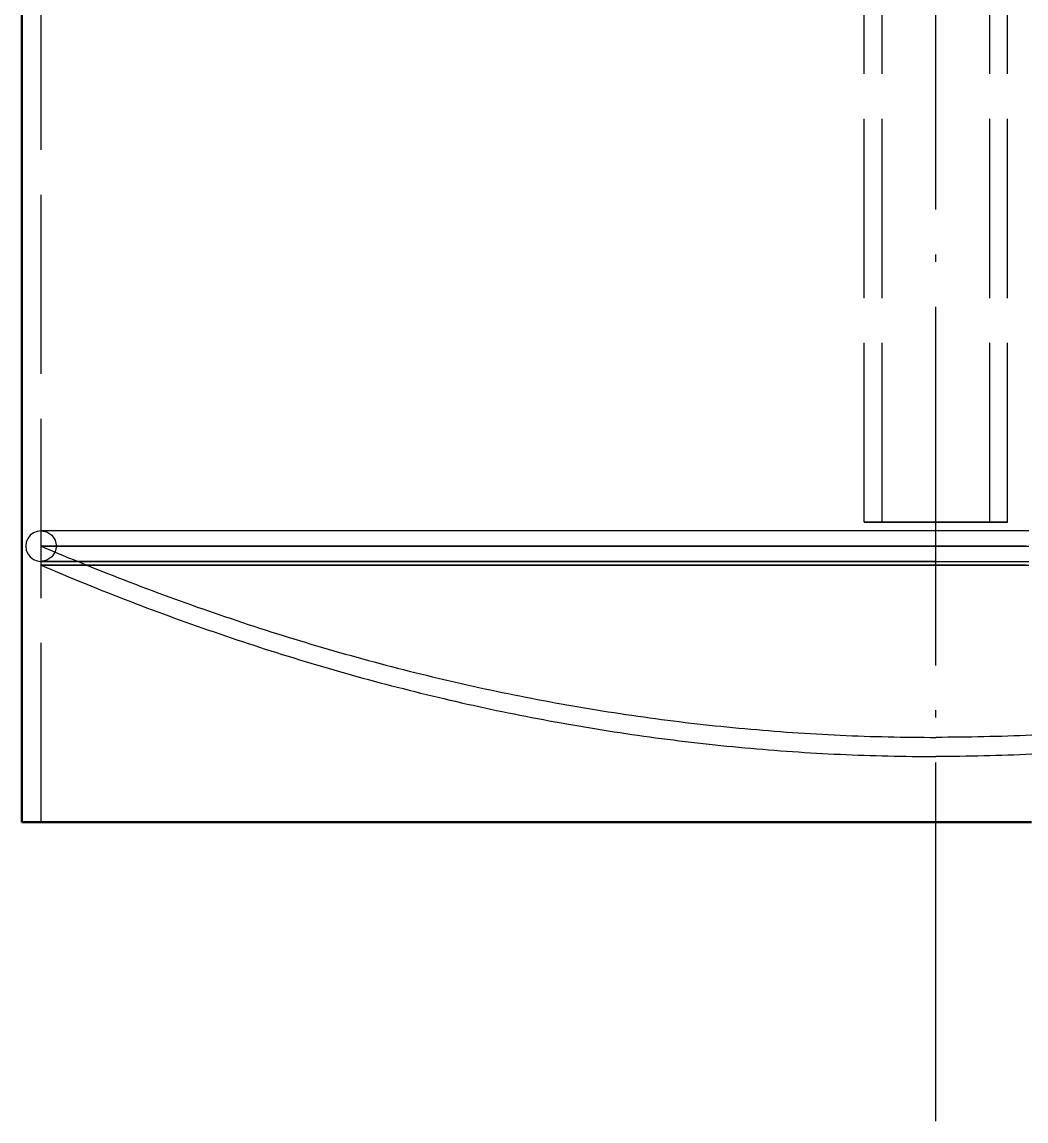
# Model space of a CAD drawing. Header units: millimetres. Extents: x 0 to 420, y 0 to 297.
# Drawn here: x 145.3 to 162.11, y 166 to 184.39 of the extents above; entities that cross this region are included whole.
import ezdxf

# ---------------------------------------------------------------- set-up
doc = ezdxf.new("R2010")
doc.units = ezdxf.units.MM
doc.linetypes.add('ISO02-TRAZOS', pattern=[3.75, 3, -0.75])
doc.linetypes.add('ISO04-TRAZO-PUNTO', pattern=[7.625, 6, -0.75, 0.125, -0.75])
for name, color, linetype, lineweight in [('01-VISIBLE', 7, 'CONTINUOUS', 50), ('02-OCULTA', 4, 'ISO02-TRAZOS', 25), ('03-EJE', 1, 'ISO04-TRAZO-PUNTO', 25)]:
    doc.layers.add(name, color=color, linetype=linetype, lineweight=lineweight)

msp = doc.modelspace()

# ---------------------------------------------------------------- linework, layer by layer
at = {"layer": '01-VISIBLE'}
msp.add_line((145.298, 171), (145.298, 192.78), dxfattribs=at)
msp.add_lwpolyline([(145.298, 171), (145.398, 171), (145.498, 171), (145.598, 171), (145.698, 171), (145.798, 171), (145.898, 171), (145.998, 171), (146.098, 171), (146.198, 171), (146.298, 171), (146.398, 171), (146.498, 171), (146.598, 171), (146.698, 171), (146.798, 171), (146.898, 171), (146.998, 171), (147.098, 171), (147.198, 171), (147.298, 171), (147.398, 171), (147.498, 171), (147.598, 171), (147.698, 171), (147.798, 171), (147.898, 171), (147.998, 171), (148.098, 171), (148.198, 171), (148.298, 171), (148.398, 171), (148.498, 171), (148.598, 171), (148.698, 171), (148.798, 171), (148.898, 171), (148.998, 171), (149.098, 171), (149.198, 171), (149.298, 171), (149.398, 171), (149.498, 171), (149.598, 171), (149.698, 171), (149.798, 171), (149.898, 171), (149.998, 171), (150.098, 171), (150.198, 171), (150.298, 171), (150.398, 171), (150.498, 171), (150.598, 171), (150.698, 171), (150.798, 171), (150.898, 171), (150.998, 171), (151.098, 171), (151.198, 171), (151.298, 171), (151.398, 171), (151.498, 171), (151.598, 171), (151.698, 171), (151.798, 171), (151.898, 171), (151.998, 171), (152.098, 171), (152.198, 171), (152.298, 171), (152.398, 171), (152.498, 171), (152.598, 171), (152.698, 171), (152.798, 171), (152.898, 171), (152.998, 171), (153.098, 171), (153.198, 171), (153.298, 171), (153.398, 171), (153.498, 171), (153.598, 171), (153.698, 171), (153.798, 171), (153.898, 171), (153.998, 171), (154.098, 171), (154.198, 171), (154.298, 171), (154.398, 171), (154.498, 171), (154.598, 171), (154.698, 171), (154.798, 171), (154.898, 171), (154.998, 171), (155.098, 171), (155.198, 171), (155.298, 171), (155.398, 171), (155.498, 171), (155.598, 171), (155.698, 171), (155.798, 171), (155.898, 171), (155.998, 171), (156.098, 171), (156.198, 171), (156.298, 171), (156.398, 171), (156.498, 171), (156.598, 171), (156.698, 171), (156.798, 171), (156.898, 171), (156.998, 171), (157.098, 171), (157.198, 171), (157.298, 171), (157.398, 171), (157.498, 171), (157.598, 171), (157.698, 171), (157.798, 171), (157.898, 171), (157.998, 171), (158.098, 171), (158.198, 171), (158.298, 171), (158.398, 171), (158.498, 171), (158.598, 171), (158.698, 171), (158.798, 171), (158.898, 171), (158.998, 171), (159.098, 171), (159.198, 171), (159.298, 171), (159.398, 171), (159.498, 171), (159.598, 171), (159.698, 171), (159.798, 171), (159.898, 171), (159.998, 171), (160.098, 171), (160.198, 171), (160.298, 171), (160.398, 171), (160.498, 171), (160.598, 171), (160.698, 171), (160.798, 171), (160.898, 171), (160.998, 171), (161.098, 171), (161.198, 171), (161.298, 171), (161.398, 171), (161.498, 171), (161.598, 171), (161.698, 171), (161.798, 171), (161.898, 171), (161.998, 171), (162.098, 171), (162.198, 171)], dxfattribs=at)
at = {"layer": '02-OCULTA'}
for p, q in [((159.398, 176.02), (159.398, 246.5)), ((159.698, 176.02), (159.698, 246.5)), ((161.498, 176.02), (161.498, 246.5)), ((161.798, 176.02), (161.798, 246.5)), ((145.618, 171), (145.618, 235.289)), ((145.618, 175.3), (145.618, 175.62))]:
    msp.add_line(p, q, dxfattribs=at)
for points in [[(160.598, 176.02), (160.498, 176.02), (160.398, 176.02), (160.298, 176.02), (160.198, 176.02), (160.098, 176.02), (159.998, 176.02), (159.898, 176.02), (159.798, 176.02), (159.698, 176.02), (159.598, 176.02), (159.498, 176.02), (159.398, 176.02)], [(159.398, 176.02), (159.498, 176.02), (159.598, 176.02), (159.698, 176.02), (159.798, 176.02), (159.898, 176.02), (159.998, 176.02), (160.098, 176.02), (160.198, 176.02), (160.298, 176.02), (160.398, 176.02), (160.498, 176.02), (160.598, 176.02), (160.698, 176.02), (160.798, 176.02), (160.898, 176.02), (160.998, 176.02), (161.098, 176.02), (161.198, 176.02), (161.298, 176.02), (161.398, 176.02), (161.498, 176.02), (161.598, 176.02), (161.698, 176.02), (161.798, 176.02)], [(160.598, 176.02), (160.498, 176.02), (160.398, 176.02), (160.298, 176.02), (160.198, 176.02), (160.098, 176.02), (159.998, 176.02), (159.898, 176.02), (159.798, 176.02), (159.698, 176.02)], [(159.698, 176.02), (159.798, 176.02), (159.898, 176.02), (159.998, 176.02), (160.098, 176.02), (160.198, 176.02), (160.298, 176.02), (160.398, 176.02), (160.498, 176.02), (160.598, 176.02), (160.698, 176.02), (160.798, 176.02), (160.898, 176.02), (160.998, 176.02), (161.098, 176.02), (161.198, 176.02), (161.298, 176.02), (161.398, 176.02), (161.498, 176.02)], [(161.798, 176.02), (161.689, 176.02), (161.58, 176.02), (161.471, 176.02), (161.362, 176.02), (161.253, 176.02), (161.144, 176.02), (161.035, 176.02), (160.926, 176.02), (160.817, 176.02), (160.708, 176.02), (160.598, 176.02)], [(161.498, 176.02), (161.386, 176.02), (161.273, 176.02), (161.161, 176.02), (161.048, 176.02), (160.936, 176.02), (160.823, 176.02), (160.711, 176.02), (160.598, 176.02)], [(145.618, 175.876), (145.552, 175.867), (145.49, 175.842), (145.437, 175.801), (145.397, 175.748), (145.371, 175.686), (145.362, 175.62)], [(160.598, 175.876), (160.498, 175.876), (160.397, 175.876), (160.297, 175.876), (160.196, 175.876), (160.096, 175.876), (159.995, 175.876), (159.895, 175.876), (159.794, 175.876), (159.694, 175.876), (159.593, 175.876), (159.493, 175.876), (159.392, 175.876), (159.291, 175.876), (159.191, 175.876), (159.09, 175.876), (158.99, 175.876), (158.889, 175.876), (158.789, 175.876), (158.688, 175.876), (158.588, 175.876), (158.487, 175.876), (158.387, 175.876), (158.286, 175.876), (158.186, 175.876), (158.085, 175.876), (157.984, 175.876), (157.884, 175.876), (157.783, 175.876), (157.683, 175.876), (157.582, 175.876), (157.482, 175.876), (157.381, 175.876), (157.281, 175.876), (157.18, 175.876), (157.08, 175.876), (156.979, 175.876), (156.879, 175.876), (156.778, 175.876), (156.677, 175.876), (156.577, 175.876), (156.476, 175.876), (156.376, 175.876), (156.275, 175.876), (156.175, 175.876), (156.074, 175.876), (155.974, 175.876), (155.873, 175.876), (155.773, 175.876), (155.672, 175.876), (155.572, 175.876), (155.471, 175.876), (155.37, 175.876), (155.27, 175.876), (155.169, 175.876), (155.069, 175.876), (154.968, 175.876), (154.868, 175.876), (154.767, 175.876), (154.667, 175.876), (154.566, 175.876), (154.466, 175.876), (154.365, 175.876), (154.265, 175.876), (154.164, 175.876), (154.064, 175.876), (153.963, 175.876), (153.862, 175.876), (153.762, 175.876), (153.661, 175.876), (153.561, 175.876), (153.46, 175.876), (153.36, 175.876), (153.259, 175.876), (153.159, 175.876), (153.058, 175.876), (152.958, 175.876), (152.857, 175.876), (152.757, 175.876), (152.656, 175.876), (152.555, 175.876), (152.455, 175.876), (152.354, 175.876), (152.254, 175.876), (152.153, 175.876), (152.053, 175.876), (151.952, 175.876), (151.852, 175.876), (151.751, 175.876), (151.651, 175.876), (151.55, 175.876), (151.45, 175.876), (151.349, 175.876), (151.248, 175.876), (151.148, 175.876), (151.047, 175.876), (150.947, 175.876), (150.846, 175.876), (150.746, 175.876), (150.645, 175.876), (150.545, 175.876), (150.444, 175.876), (150.344, 175.876), (150.243, 175.876), (150.143, 175.876), (150.042, 175.876), (149.942, 175.876), (149.841, 175.876), (149.74, 175.876), (149.64, 175.876), (149.539, 175.876), (149.439, 175.876), (149.338, 175.876), (149.238, 175.876), (149.137, 175.876), (149.037, 175.876), (148.936, 175.876), (148.836, 175.876), (148.735, 175.876), (148.635, 175.876), (148.534, 175.876), (148.433, 175.876), (148.333, 175.876), (148.232, 175.876), (148.132, 175.876), (148.031, 175.876), (147.931, 175.876), (147.83, 175.876), (147.73, 175.876), (147.629, 175.876), (147.529, 175.876), (147.428, 175.876), (147.328, 175.876), (147.227, 175.876), (147.126, 175.876), (147.026, 175.876), (146.925, 175.876), (146.825, 175.876), (146.724, 175.876), (146.624, 175.876), (146.523, 175.876), (146.423, 175.876), (146.322, 175.876), (146.222, 175.876), (146.121, 175.876), (146.021, 175.876), (145.92, 175.876), (145.819, 175.876), (145.719, 175.876), (145.618, 175.876)], [(162.152, 175.876), (162.051, 175.876), (161.951, 175.876), (161.851, 175.876), (161.751, 175.876), (161.651, 175.876), (161.55, 175.876), (161.45, 175.876), (161.35, 175.876), (161.25, 175.876), (161.15, 175.876), (161.049, 175.876), (160.949, 175.876), (160.849, 175.876), (160.749, 175.876), (160.649, 175.876), (160.548, 175.876), (160.448, 175.876), (160.348, 175.876), (160.248, 175.876), (160.148, 175.876), (160.047, 175.876), (159.947, 175.876), (159.847, 175.876), (159.747, 175.876), (159.647, 175.876), (159.546, 175.876), (159.446, 175.876), (159.346, 175.876), (159.246, 175.876), (159.146, 175.876), (159.045, 175.876), (158.945, 175.876), (158.845, 175.876), (158.745, 175.876), (158.645, 175.876), (158.544, 175.876), (158.444, 175.876), (158.344, 175.876), (158.244, 175.876), (158.144, 175.876), (158.043, 175.876), (157.943, 175.876), (157.843, 175.876), (157.743, 175.876), (157.642, 175.876), (157.542, 175.876), (157.442, 175.876), (157.342, 175.876), (157.242, 175.876), (157.141, 175.876), (157.041, 175.876), (156.941, 175.876), (156.841, 175.876), (156.741, 175.876), (156.64, 175.876), (156.54, 175.876), (156.44, 175.876), (156.34, 175.876), (156.24, 175.876), (156.139, 175.876), (156.039, 175.876), (155.939, 175.876), (155.839, 175.876), (155.739, 175.876), (155.638, 175.876), (155.538, 175.876), (155.438, 175.876), (155.338, 175.876), (155.238, 175.876), (155.137, 175.876), (155.037, 175.876), (154.937, 175.876), (154.837, 175.876), (154.737, 175.876), (154.636, 175.876), (154.536, 175.876), (154.436, 175.876), (154.336, 175.876), (154.236, 175.876), (154.135, 175.876), (154.035, 175.876), (153.935, 175.876), (153.835, 175.876), (153.735, 175.876), (153.634, 175.876), (153.534, 175.876), (153.434, 175.876), (153.334, 175.876), (153.234, 175.876), (153.133, 175.876), (153.033, 175.876), (152.933, 175.876), (152.833, 175.876), (152.733, 175.876), (152.632, 175.876), (152.532, 175.876), (152.432, 175.876), (152.332, 175.876), (152.232, 175.876), (152.131, 175.876), (152.031, 175.876), (151.931, 175.876), (151.831, 175.876), (151.731, 175.876), (151.63, 175.876), (151.53, 175.876), (151.43, 175.876), (151.33, 175.876), (151.23, 175.876), (151.129, 175.876), (151.029, 175.876), (150.929, 175.876), (150.829, 175.876), (150.729, 175.876), (150.628, 175.876), (150.528, 175.876), (150.428, 175.876), (150.328, 175.876), (150.228, 175.876), (150.127, 175.876), (150.027, 175.876), (149.927, 175.876), (149.827, 175.876), (149.727, 175.876), (149.626, 175.876), (149.526, 175.876), (149.426, 175.876), (149.326, 175.876), (149.226, 175.876), (149.125, 175.876), (149.025, 175.876), (148.925, 175.876), (148.825, 175.876), (148.725, 175.876), (148.624, 175.876), (148.524, 175.876), (148.424, 175.876), (148.324, 175.876), (148.224, 175.876), (148.123, 175.876), (148.023, 175.876), (147.923, 175.876), (147.823, 175.876), (147.723, 175.876), (147.622, 175.876), (147.522, 175.876), (147.422, 175.876), (147.322, 175.876), (147.222, 175.876), (147.121, 175.876), (147.021, 175.876), (146.921, 175.876), (146.821, 175.876), (146.721, 175.876), (146.62, 175.876), (146.52, 175.876), (146.42, 175.876), (146.32, 175.876), (146.22, 175.876), (146.119, 175.876), (146.019, 175.876), (145.919, 175.876), (145.819, 175.876), (145.719, 175.876), (145.618, 175.876)], [(145.618, 175.876), (145.716, 175.857), (145.799, 175.801), (145.855, 175.718), (145.874, 175.62), (145.855, 175.522), (145.799, 175.439), (145.716, 175.384), (145.618, 175.364)], [(162.106, 175.876), (162.006, 175.876), (161.905, 175.876), (161.805, 175.876), (161.704, 175.876), (161.604, 175.876), (161.503, 175.876), (161.403, 175.876), (161.302, 175.876), (161.202, 175.876), (161.101, 175.876), (161.001, 175.876), (160.9, 175.876), (160.799, 175.876), (160.699, 175.876), (160.598, 175.876)], [(145.362, 175.62), (145.371, 175.554), (145.397, 175.492), (145.437, 175.439), (145.49, 175.398), (145.552, 175.373), (145.618, 175.364)], [(160.598, 175.62), (160.498, 175.62), (160.397, 175.62), (160.297, 175.62), (160.196, 175.62), (160.096, 175.62), (159.995, 175.62), (159.895, 175.62), (159.794, 175.62), (159.694, 175.62), (159.593, 175.62), (159.493, 175.62), (159.392, 175.62), (159.291, 175.62), (159.191, 175.62), (159.09, 175.62), (158.99, 175.62), (158.889, 175.62), (158.789, 175.62), (158.688, 175.62), (158.588, 175.62), (158.487, 175.62), (158.387, 175.62), (158.286, 175.62), (158.186, 175.62), (158.085, 175.62), (157.984, 175.62), (157.884, 175.62), (157.783, 175.62), (157.683, 175.62), (157.582, 175.62), (157.482, 175.62), (157.381, 175.62), (157.281, 175.62), (157.18, 175.62), (157.08, 175.62), (156.979, 175.62), (156.879, 175.62), (156.778, 175.62), (156.677, 175.62), (156.577, 175.62), (156.476, 175.62), (156.376, 175.62), (156.275, 175.62), (156.175, 175.62), (156.074, 175.62), (155.974, 175.62), (155.873, 175.62), (155.773, 175.62), (155.672, 175.62), (155.572, 175.62), (155.471, 175.62), (155.37, 175.62), (155.27, 175.62), (155.169, 175.62), (155.069, 175.62), (154.968, 175.62), (154.868, 175.62), (154.767, 175.62), (154.667, 175.62), (154.566, 175.62), (154.466, 175.62), (154.365, 175.62), (154.265, 175.62), (154.164, 175.62), (154.064, 175.62), (153.963, 175.62), (153.862, 175.62), (153.762, 175.62), (153.661, 175.62), (153.561, 175.62), (153.46, 175.62), (153.36, 175.62), (153.259, 175.62), (153.159, 175.62), (153.058, 175.62), (152.958, 175.62), (152.857, 175.62), (152.757, 175.62), (152.656, 175.62), (152.555, 175.62), (152.455, 175.62), (152.354, 175.62), (152.254, 175.62), (152.153, 175.62), (152.053, 175.62), (151.952, 175.62), (151.852, 175.62), (151.751, 175.62), (151.651, 175.62), (151.55, 175.62), (151.45, 175.62), (151.349, 175.62), (151.248, 175.62), (151.148, 175.62), (151.047, 175.62), (150.947, 175.62), (150.846, 175.62), (150.746, 175.62), (150.645, 175.62), (150.545, 175.62), (150.444, 175.62), (150.344, 175.62), (150.243, 175.62), (150.143, 175.62), (150.042, 175.62), (149.942, 175.62), (149.841, 175.62), (149.74, 175.62), (149.64, 175.62), (149.539, 175.62), (149.439, 175.62), (149.338, 175.62), (149.238, 175.62), (149.137, 175.62), (149.037, 175.62), (148.936, 175.62), (148.836, 175.62), (148.735, 175.62), (148.635, 175.62), (148.534, 175.62), (148.433, 175.62), (148.333, 175.62), (148.232, 175.62), (148.132, 175.62), (148.031, 175.62), (147.931, 175.62), (147.83, 175.62), (147.73, 175.62), (147.629, 175.62), (147.529, 175.62), (147.428, 175.62), (147.328, 175.62), (147.227, 175.62), (147.126, 175.62), (147.026, 175.62), (146.925, 175.62), (146.825, 175.62), (146.724, 175.62), (146.624, 175.62), (146.523, 175.62), (146.423, 175.62), (146.322, 175.62), (146.222, 175.62), (146.121, 175.62), (146.021, 175.62), (145.92, 175.62), (145.819, 175.62), (145.719, 175.62), (145.618, 175.62)], [(145.618, 175.62), (145.719, 175.62), (145.819, 175.62), (145.919, 175.62), (146.019, 175.62), (146.119, 175.62), (146.22, 175.62), (146.32, 175.62), (146.42, 175.62), (146.52, 175.62), (146.62, 175.62), (146.721, 175.62), (146.821, 175.62), (146.921, 175.62), (147.021, 175.62), (147.121, 175.62), (147.222, 175.62), (147.322, 175.62), (147.422, 175.62), (147.522, 175.62), (147.622, 175.62), (147.723, 175.62), (147.823, 175.62), (147.923, 175.62), (148.023, 175.62), (148.123, 175.62), (148.224, 175.62), (148.324, 175.62), (148.424, 175.62), (148.524, 175.62), (148.624, 175.62), (148.725, 175.62), (148.825, 175.62), (148.925, 175.62), (149.025, 175.62), (149.125, 175.62), (149.226, 175.62), (149.326, 175.62), (149.426, 175.62), (149.526, 175.62), (149.626, 175.62), (149.727, 175.62), (149.827, 175.62), (149.927, 175.62), (150.027, 175.62), (150.127, 175.62), (150.228, 175.62), (150.328, 175.62), (150.428, 175.62), (150.528, 175.62), (150.628, 175.62), (150.729, 175.62), (150.829, 175.62), (150.929, 175.62), (151.029, 175.62), (151.129, 175.62), (151.23, 175.62), (151.33, 175.62), (151.43, 175.62), (151.53, 175.62), (151.63, 175.62), (151.731, 175.62), (151.831, 175.62), (151.931, 175.62), (152.031, 175.62), (152.131, 175.62), (152.232, 175.62), (152.332, 175.62), (152.432, 175.62), (152.532, 175.62), (152.632, 175.62), (152.733, 175.62), (152.833, 175.62), (152.933, 175.62), (153.033, 175.62), (153.133, 175.62), (153.234, 175.62), (153.334, 175.62), (153.434, 175.62), (153.534, 175.62), (153.634, 175.62), (153.735, 175.62), (153.835, 175.62), (153.935, 175.62), (154.035, 175.62), (154.135, 175.62), (154.236, 175.62), (154.336, 175.62), (154.436, 175.62), (154.536, 175.62), (154.636, 175.62), (154.737, 175.62), (154.837, 175.62), (154.937, 175.62), (155.037, 175.62), (155.137, 175.62), (155.238, 175.62), (155.338, 175.62), (155.438, 175.62), (155.538, 175.62), (155.638, 175.62), (155.739, 175.62), (155.839, 175.62), (155.939, 175.62), (156.039, 175.62), (156.139, 175.62), (156.24, 175.62), (156.34, 175.62), (156.44, 175.62), (156.54, 175.62), (156.64, 175.62), (156.741, 175.62), (156.841, 175.62), (156.941, 175.62), (157.041, 175.62), (157.141, 175.62), (157.242, 175.62), (157.342, 175.62), (157.442, 175.62), (157.542, 175.62), (157.642, 175.62), (157.743, 175.62), (157.843, 175.62), (157.943, 175.62), (158.043, 175.62), (158.144, 175.62), (158.244, 175.62), (158.344, 175.62), (158.444, 175.62), (158.544, 175.62), (158.645, 175.62), (158.745, 175.62), (158.845, 175.62), (158.945, 175.62), (159.045, 175.62), (159.146, 175.62), (159.246, 175.62), (159.346, 175.62), (159.446, 175.62), (159.546, 175.62), (159.647, 175.62), (159.747, 175.62), (159.847, 175.62), (159.947, 175.62), (160.047, 175.62), (160.148, 175.62), (160.248, 175.62), (160.348, 175.62), (160.448, 175.62), (160.548, 175.62), (160.649, 175.62), (160.749, 175.62), (160.849, 175.62), (160.949, 175.62), (161.049, 175.62), (161.15, 175.62), (161.25, 175.62), (161.35, 175.62), (161.45, 175.62), (161.55, 175.62), (161.651, 175.62), (161.751, 175.62), (161.851, 175.62), (161.951, 175.62), (162.051, 175.62), (162.152, 175.62)], [(145.618, 175.62), (145.711, 175.581), (145.803, 175.542), (145.895, 175.503), (145.988, 175.464), (146.08, 175.426), (146.173, 175.388), (146.265, 175.35), (146.358, 175.312), (146.451, 175.274), (146.544, 175.237), (146.637, 175.2), (146.73, 175.163), (146.823, 175.126), (146.916, 175.09), (147.01, 175.053), (147.103, 175.017), (147.197, 174.981), (147.29, 174.946), (147.384, 174.91), (147.478, 174.875), (147.571, 174.84), (147.665, 174.805), (147.759, 174.771), (147.854, 174.737), (147.948, 174.702), (148.042, 174.669), (148.136, 174.635), (148.231, 174.601), (148.325, 174.568), (148.42, 174.535), (148.514, 174.503), (148.609, 174.47), (148.704, 174.438), (148.799, 174.406), (148.894, 174.374), (148.989, 174.342), (149.084, 174.311), (149.179, 174.28), (149.274, 174.249), (149.37, 174.218), (149.465, 174.188), (149.561, 174.158), (149.656, 174.128), (149.752, 174.098), (149.848, 174.068), (149.943, 174.039), (150.039, 174.01), (150.135, 173.981), (150.231, 173.953), (150.327, 173.925), (150.423, 173.897), (150.52, 173.869), (150.616, 173.841), (150.712, 173.814), (150.809, 173.787), (150.905, 173.76), (151.002, 173.733), (151.098, 173.707), (151.195, 173.681), (151.292, 173.655), (151.389, 173.63), (151.486, 173.604), (151.583, 173.579), (151.68, 173.555), (151.777, 173.53), (151.874, 173.506), (151.971, 173.482), (152.068, 173.458), (152.166, 173.434), (152.263, 173.411), (152.361, 173.388), (152.458, 173.365), (152.556, 173.343), (152.653, 173.32), (152.751, 173.298), (152.849, 173.277), (152.947, 173.255), (153.045, 173.234), (153.143, 173.213), (153.241, 173.192), (153.339, 173.172), (153.437, 173.152), (153.535, 173.132), (153.633, 173.112), (153.731, 173.093), (153.83, 173.074), (153.928, 173.055), (154.026, 173.036), (154.125, 173.018), (154.223, 173), (154.322, 172.982), (154.421, 172.964), (154.519, 172.947), (154.618, 172.93), (154.717, 172.914), (154.815, 172.897), (154.914, 172.881), (155.013, 172.865), (155.112, 172.849), (155.211, 172.834), (155.31, 172.819), (155.409, 172.804), (155.508, 172.79), (155.607, 172.775), (155.707, 172.761), (155.806, 172.748), (155.905, 172.734), (156.004, 172.721), (156.104, 172.708), (156.203, 172.696), (156.302, 172.683), (156.402, 172.671), (156.501, 172.66), (156.601, 172.648), (156.7, 172.637), (156.8, 172.626), (156.9, 172.615), (156.999, 172.605), (157.099, 172.595), (157.198, 172.585), (157.298, 172.576), (157.398, 172.566), (157.498, 172.557), (157.597, 172.549), (157.697, 172.54), (157.797, 172.532), (157.897, 172.524), (157.997, 172.517), (158.097, 172.509), (158.197, 172.502), (158.296, 172.496), (158.396, 172.489), (158.496, 172.483), (158.596, 172.477), (158.696, 172.472), (158.796, 172.466), (158.896, 172.461), (158.996, 172.457), (159.097, 172.452), (159.197, 172.448), (159.297, 172.444), (159.397, 172.441), (159.497, 172.437), (159.597, 172.434), (159.697, 172.432), (159.797, 172.429), (159.897, 172.427), (159.998, 172.425), (160.098, 172.424), (160.198, 172.422), (160.298, 172.421), (160.398, 172.421), (160.498, 172.42), (160.598, 172.42)], [(162.106, 175.62), (162.006, 175.62), (161.905, 175.62), (161.805, 175.62), (161.704, 175.62), (161.604, 175.62), (161.503, 175.62), (161.403, 175.62), (161.302, 175.62), (161.202, 175.62), (161.101, 175.62), (161.001, 175.62), (160.9, 175.62), (160.799, 175.62), (160.699, 175.62), (160.598, 175.62)], [(160.598, 175.364), (160.498, 175.364), (160.397, 175.364), (160.297, 175.364), (160.196, 175.364), (160.096, 175.364), (159.995, 175.364), (159.895, 175.364), (159.794, 175.364), (159.694, 175.364), (159.593, 175.364), (159.493, 175.364), (159.392, 175.364), (159.291, 175.364), (159.191, 175.364), (159.09, 175.364), (158.99, 175.364), (158.889, 175.364), (158.789, 175.364), (158.688, 175.364), (158.588, 175.364), (158.487, 175.364), (158.387, 175.364), (158.286, 175.364), (158.186, 175.364), (158.085, 175.364), (157.984, 175.364), (157.884, 175.364), (157.783, 175.364), (157.683, 175.364), (157.582, 175.364), (157.482, 175.364), (157.381, 175.364), (157.281, 175.364), (157.18, 175.364), (157.08, 175.364), (156.979, 175.364), (156.879, 175.364), (156.778, 175.364), (156.677, 175.364), (156.577, 175.364), (156.476, 175.364), (156.376, 175.364), (156.275, 175.364), (156.175, 175.364), (156.074, 175.364), (155.974, 175.364), (155.873, 175.364), (155.773, 175.364), (155.672, 175.364), (155.572, 175.364), (155.471, 175.364), (155.37, 175.364), (155.27, 175.364), (155.169, 175.364), (155.069, 175.364), (154.968, 175.364), (154.868, 175.364), (154.767, 175.364), (154.667, 175.364), (154.566, 175.364), (154.466, 175.364), (154.365, 175.364), (154.265, 175.364), (154.164, 175.364), (154.064, 175.364), (153.963, 175.364), (153.862, 175.364), (153.762, 175.364), (153.661, 175.364), (153.561, 175.364), (153.46, 175.364), (153.36, 175.364), (153.259, 175.364), (153.159, 175.364), (153.058, 175.364), (152.958, 175.364), (152.857, 175.364), (152.757, 175.364), (152.656, 175.364), (152.555, 175.364), (152.455, 175.364), (152.354, 175.364), (152.254, 175.364), (152.153, 175.364), (152.053, 175.364), (151.952, 175.364), (151.852, 175.364), (151.751, 175.364), (151.651, 175.364), (151.55, 175.364), (151.45, 175.364), (151.349, 175.364), (151.248, 175.364), (151.148, 175.364), (151.047, 175.364), (150.947, 175.364), (150.846, 175.364), (150.746, 175.364), (150.645, 175.364), (150.545, 175.364), (150.444, 175.364), (150.344, 175.364), (150.243, 175.364), (150.143, 175.364), (150.042, 175.364), (149.942, 175.364), (149.841, 175.364), (149.74, 175.364), (149.64, 175.364), (149.539, 175.364), (149.439, 175.364), (149.338, 175.364), (149.238, 175.364), (149.137, 175.364), (149.037, 175.364), (148.936, 175.364), (148.836, 175.364), (148.735, 175.364), (148.635, 175.364), (148.534, 175.364), (148.433, 175.364), (148.333, 175.364), (148.232, 175.364), (148.132, 175.364), (148.031, 175.364), (147.931, 175.364), (147.83, 175.364), (147.73, 175.364), (147.629, 175.364), (147.529, 175.364), (147.428, 175.364), (147.328, 175.364), (147.227, 175.364), (147.126, 175.364), (147.026, 175.364), (146.925, 175.364), (146.825, 175.364), (146.724, 175.364), (146.624, 175.364), (146.523, 175.364), (146.423, 175.364), (146.322, 175.364), (146.222, 175.364), (146.121, 175.364), (146.021, 175.364), (145.92, 175.364), (145.819, 175.364), (145.719, 175.364), (145.618, 175.364)], [(145.618, 175.364), (145.719, 175.364), (145.819, 175.364), (145.919, 175.364), (146.019, 175.364), (146.119, 175.364), (146.22, 175.364), (146.32, 175.364), (146.42, 175.364), (146.52, 175.364), (146.62, 175.364), (146.721, 175.364), (146.821, 175.364), (146.921, 175.364), (147.021, 175.364), (147.121, 175.364), (147.222, 175.364), (147.322, 175.364), (147.422, 175.364), (147.522, 175.364), (147.622, 175.364), (147.723, 175.364), (147.823, 175.364), (147.923, 175.364), (148.023, 175.364), (148.123, 175.364), (148.224, 175.364), (148.324, 175.364), (148.424, 175.364), (148.524, 175.364), (148.624, 175.364), (148.725, 175.364), (148.825, 175.364), (148.925, 175.364), (149.025, 175.364), (149.125, 175.364), (149.226, 175.364), (149.326, 175.364), (149.426, 175.364), (149.526, 175.364), (149.626, 175.364), (149.727, 175.364), (149.827, 175.364), (149.927, 175.364), (150.027, 175.364), (150.127, 175.364), (150.228, 175.364), (150.328, 175.364), (150.428, 175.364), (150.528, 175.364), (150.628, 175.364), (150.729, 175.364), (150.829, 175.364), (150.929, 175.364), (151.029, 175.364), (151.129, 175.364), (151.23, 175.364), (151.33, 175.364), (151.43, 175.364), (151.53, 175.364), (151.63, 175.364), (151.731, 175.364), (151.831, 175.364), (151.931, 175.364), (152.031, 175.364), (152.131, 175.364), (152.232, 175.364), (152.332, 175.364), (152.432, 175.364), (152.532, 175.364), (152.632, 175.364), (152.733, 175.364), (152.833, 175.364), (152.933, 175.364), (153.033, 175.364), (153.133, 175.364), (153.234, 175.364), (153.334, 175.364), (153.434, 175.364), (153.534, 175.364), (153.634, 175.364), (153.735, 175.364), (153.835, 175.364), (153.935, 175.364), (154.035, 175.364), (154.135, 175.364), (154.236, 175.364), (154.336, 175.364), (154.436, 175.364), (154.536, 175.364), (154.636, 175.364), (154.737, 175.364), (154.837, 175.364), (154.937, 175.364), (155.037, 175.364), (155.137, 175.364), (155.238, 175.364), (155.338, 175.364), (155.438, 175.364), (155.538, 175.364), (155.638, 175.364), (155.739, 175.364), (155.839, 175.364), (155.939, 175.364), (156.039, 175.364), (156.139, 175.364), (156.24, 175.364), (156.34, 175.364), (156.44, 175.364), (156.54, 175.364), (156.64, 175.364), (156.741, 175.364), (156.841, 175.364), (156.941, 175.364), (157.041, 175.364), (157.141, 175.364), (157.242, 175.364), (157.342, 175.364), (157.442, 175.364), (157.542, 175.364), (157.642, 175.364), (157.743, 175.364), (157.843, 175.364), (157.943, 175.364), (158.043, 175.364), (158.144, 175.364), (158.244, 175.364), (158.344, 175.364), (158.444, 175.364), (158.544, 175.364), (158.645, 175.364), (158.745, 175.364), (158.845, 175.364), (158.945, 175.364), (159.045, 175.364), (159.146, 175.364), (159.246, 175.364), (159.346, 175.364), (159.446, 175.364), (159.546, 175.364), (159.647, 175.364), (159.747, 175.364), (159.847, 175.364), (159.947, 175.364), (160.047, 175.364), (160.148, 175.364), (160.248, 175.364), (160.348, 175.364), (160.448, 175.364), (160.548, 175.364), (160.649, 175.364), (160.749, 175.364), (160.849, 175.364), (160.949, 175.364), (161.049, 175.364), (161.15, 175.364), (161.25, 175.364), (161.35, 175.364), (161.45, 175.364), (161.55, 175.364), (161.651, 175.364), (161.751, 175.364), (161.851, 175.364), (161.951, 175.364), (162.051, 175.364), (162.152, 175.364)], [(160.598, 175.3), (160.498, 175.3), (160.397, 175.3), (160.297, 175.3), (160.196, 175.3), (160.096, 175.3), (159.995, 175.3), (159.895, 175.3), (159.794, 175.3), (159.694, 175.3), (159.593, 175.3), (159.493, 175.3), (159.392, 175.3), (159.291, 175.3), (159.191, 175.3), (159.09, 175.3), (158.99, 175.3), (158.889, 175.3), (158.789, 175.3), (158.688, 175.3), (158.588, 175.3), (158.487, 175.3), (158.387, 175.3), (158.286, 175.3), (158.186, 175.3), (158.085, 175.3), (157.984, 175.3), (157.884, 175.3), (157.783, 175.3), (157.683, 175.3), (157.582, 175.3), (157.482, 175.3), (157.381, 175.3), (157.281, 175.3), (157.18, 175.3), (157.08, 175.3), (156.979, 175.3), (156.879, 175.3), (156.778, 175.3), (156.677, 175.3), (156.577, 175.3), (156.476, 175.3), (156.376, 175.3), (156.275, 175.3), (156.175, 175.3), (156.074, 175.3), (155.974, 175.3), (155.873, 175.3), (155.773, 175.3), (155.672, 175.3), (155.572, 175.3), (155.471, 175.3), (155.37, 175.3), (155.27, 175.3), (155.169, 175.3), (155.069, 175.3), (154.968, 175.3), (154.868, 175.3), (154.767, 175.3), (154.667, 175.3), (154.566, 175.3), (154.466, 175.3), (154.365, 175.3), (154.265, 175.3), (154.164, 175.3), (154.064, 175.3), (153.963, 175.3), (153.862, 175.3), (153.762, 175.3), (153.661, 175.3), (153.561, 175.3), (153.46, 175.3), (153.36, 175.3), (153.259, 175.3), (153.159, 175.3), (153.058, 175.3), (152.958, 175.3), (152.857, 175.3), (152.757, 175.3), (152.656, 175.3), (152.555, 175.3), (152.455, 175.3), (152.354, 175.3), (152.254, 175.3), (152.153, 175.3), (152.053, 175.3), (151.952, 175.3), (151.852, 175.3), (151.751, 175.3), (151.651, 175.3), (151.55, 175.3), (151.45, 175.3), (151.349, 175.3), (151.248, 175.3), (151.148, 175.3), (151.047, 175.3), (150.947, 175.3), (150.846, 175.3), (150.746, 175.3), (150.645, 175.3), (150.545, 175.3), (150.444, 175.3), (150.344, 175.3), (150.243, 175.3), (150.143, 175.3), (150.042, 175.3), (149.942, 175.3), (149.841, 175.3), (149.74, 175.3), (149.64, 175.3), (149.539, 175.3), (149.439, 175.3), (149.338, 175.3), (149.238, 175.3), (149.137, 175.3), (149.037, 175.3), (148.936, 175.3), (148.836, 175.3), (148.735, 175.3), (148.635, 175.3), (148.534, 175.3), (148.433, 175.3), (148.333, 175.3), (148.232, 175.3), (148.132, 175.3), (148.031, 175.3), (147.931, 175.3), (147.83, 175.3), (147.73, 175.3), (147.629, 175.3), (147.529, 175.3), (147.428, 175.3), (147.328, 175.3), (147.227, 175.3), (147.126, 175.3), (147.026, 175.3), (146.925, 175.3), (146.825, 175.3), (146.724, 175.3), (146.624, 175.3), (146.523, 175.3), (146.423, 175.3), (146.322, 175.3), (146.222, 175.3), (146.121, 175.3), (146.021, 175.3), (145.92, 175.3), (145.819, 175.3), (145.719, 175.3), (145.618, 175.3)], [(145.618, 175.3), (145.719, 175.3), (145.819, 175.3), (145.919, 175.3), (146.019, 175.3), (146.119, 175.3), (146.22, 175.3), (146.32, 175.3), (146.42, 175.3), (146.52, 175.3), (146.62, 175.3), (146.721, 175.3), (146.821, 175.3), (146.921, 175.3), (147.021, 175.3), (147.121, 175.3), (147.222, 175.3), (147.322, 175.3), (147.422, 175.3), (147.522, 175.3), (147.622, 175.3), (147.723, 175.3), (147.823, 175.3), (147.923, 175.3), (148.023, 175.3), (148.123, 175.3), (148.224, 175.3), (148.324, 175.3), (148.424, 175.3), (148.524, 175.3), (148.624, 175.3), (148.725, 175.3), (148.825, 175.3), (148.925, 175.3), (149.025, 175.3), (149.125, 175.3), (149.226, 175.3), (149.326, 175.3), (149.426, 175.3), (149.526, 175.3), (149.626, 175.3), (149.727, 175.3), (149.827, 175.3), (149.927, 175.3), (150.027, 175.3), (150.127, 175.3), (150.228, 175.3), (150.328, 175.3), (150.428, 175.3), (150.528, 175.3), (150.628, 175.3), (150.729, 175.3), (150.829, 175.3), (150.929, 175.3), (151.029, 175.3), (151.129, 175.3), (151.23, 175.3), (151.33, 175.3), (151.43, 175.3), (151.53, 175.3), (151.63, 175.3), (151.731, 175.3), (151.831, 175.3), (151.931, 175.3), (152.031, 175.3), (152.131, 175.3), (152.232, 175.3), (152.332, 175.3), (152.432, 175.3), (152.532, 175.3), (152.632, 175.3), (152.733, 175.3), (152.833, 175.3), (152.933, 175.3), (153.033, 175.3), (153.133, 175.3), (153.234, 175.3), (153.334, 175.3), (153.434, 175.3), (153.534, 175.3), (153.634, 175.3), (153.735, 175.3), (153.835, 175.3), (153.935, 175.3), (154.035, 175.3), (154.135, 175.3), (154.236, 175.3), (154.336, 175.3), (154.436, 175.3), (154.536, 175.3), (154.636, 175.3), (154.737, 175.3), (154.837, 175.3), (154.937, 175.3), (155.037, 175.3), (155.137, 175.3), (155.238, 175.3), (155.338, 175.3), (155.438, 175.3), (155.538, 175.3), (155.638, 175.3), (155.739, 175.3), (155.839, 175.3), (155.939, 175.3), (156.039, 175.3), (156.139, 175.3), (156.24, 175.3), (156.34, 175.3), (156.44, 175.3), (156.54, 175.3), (156.64, 175.3), (156.741, 175.3), (156.841, 175.3), (156.941, 175.3), (157.041, 175.3), (157.141, 175.3), (157.242, 175.3), (157.342, 175.3), (157.442, 175.3), (157.542, 175.3), (157.642, 175.3), (157.743, 175.3), (157.843, 175.3), (157.943, 175.3), (158.043, 175.3), (158.144, 175.3), (158.244, 175.3), (158.344, 175.3), (158.444, 175.3), (158.544, 175.3), (158.645, 175.3), (158.745, 175.3), (158.845, 175.3), (158.945, 175.3), (159.045, 175.3), (159.146, 175.3), (159.246, 175.3), (159.346, 175.3), (159.446, 175.3), (159.546, 175.3), (159.647, 175.3), (159.747, 175.3), (159.847, 175.3), (159.947, 175.3), (160.047, 175.3), (160.148, 175.3), (160.248, 175.3), (160.348, 175.3), (160.448, 175.3), (160.548, 175.3), (160.649, 175.3), (160.749, 175.3), (160.849, 175.3), (160.949, 175.3), (161.049, 175.3), (161.15, 175.3), (161.25, 175.3), (161.35, 175.3), (161.45, 175.3), (161.55, 175.3), (161.651, 175.3), (161.751, 175.3), (161.851, 175.3), (161.951, 175.3), (162.051, 175.3), (162.152, 175.3)], [(145.618, 175.3), (145.711, 175.261), (145.803, 175.222), (145.895, 175.183), (145.988, 175.144), (146.08, 175.106), (146.173, 175.068), (146.265, 175.03), (146.358, 174.992), (146.451, 174.954), (146.544, 174.917), (146.637, 174.88), (146.73, 174.843), (146.823, 174.806), (146.916, 174.77), (147.01, 174.733), (147.103, 174.697), (147.197, 174.661), (147.29, 174.626), (147.384, 174.59), (147.478, 174.555), (147.571, 174.52), (147.665, 174.485), (147.759, 174.451), (147.854, 174.417), (147.948, 174.382), (148.042, 174.349), (148.136, 174.315), (148.231, 174.281), (148.325, 174.248), (148.42, 174.215), (148.514, 174.183), (148.609, 174.15), (148.704, 174.118), (148.799, 174.086), (148.894, 174.054), (148.989, 174.022), (149.084, 173.991), (149.179, 173.96), (149.274, 173.929), (149.37, 173.898), (149.465, 173.868), (149.561, 173.838), (149.656, 173.808), (149.752, 173.778), (149.848, 173.748), (149.943, 173.719), (150.039, 173.69), (150.135, 173.661), (150.231, 173.633), (150.327, 173.605), (150.423, 173.577), (150.52, 173.549), (150.616, 173.521), (150.712, 173.494), (150.809, 173.467), (150.905, 173.44), (151.002, 173.413), (151.098, 173.387), (151.195, 173.361), (151.292, 173.335), (151.389, 173.31), (151.486, 173.284), (151.583, 173.259), (151.68, 173.235), (151.777, 173.21), (151.874, 173.186), (151.971, 173.162), (152.068, 173.138), (152.166, 173.114), (152.263, 173.091), (152.361, 173.068), (152.458, 173.045), (152.556, 173.023), (152.653, 173), (152.751, 172.978), (152.849, 172.957), (152.947, 172.935), (153.045, 172.914), (153.143, 172.893), (153.241, 172.872), (153.339, 172.852), (153.437, 172.832), (153.535, 172.812), (153.633, 172.792), (153.731, 172.773), (153.83, 172.754), (153.928, 172.735), (154.026, 172.716), (154.125, 172.698), (154.223, 172.68), (154.322, 172.662), (154.421, 172.644), (154.519, 172.627), (154.618, 172.61), (154.717, 172.594), (154.815, 172.577), (154.914, 172.561), (155.013, 172.545), (155.112, 172.529), (155.211, 172.514), (155.31, 172.499), (155.409, 172.484), (155.508, 172.47), (155.607, 172.455), (155.707, 172.441), (155.806, 172.428), (155.905, 172.414), (156.004, 172.401), (156.104, 172.388), (156.203, 172.376), (156.302, 172.363), (156.402, 172.351), (156.501, 172.34), (156.601, 172.328), (156.7, 172.317), (156.8, 172.306), (156.9, 172.295), (156.999, 172.285), (157.099, 172.275), (157.198, 172.265), (157.298, 172.256), (157.398, 172.246), (157.498, 172.237), (157.597, 172.229), (157.697, 172.22), (157.797, 172.212), (157.897, 172.204), (157.997, 172.197), (158.097, 172.189), (158.197, 172.182), (158.296, 172.176), (158.396, 172.169), (158.496, 172.163), (158.596, 172.157), (158.696, 172.152), (158.796, 172.146), (158.896, 172.141), (158.996, 172.137), (159.097, 172.132), (159.197, 172.128), (159.297, 172.124), (159.397, 172.121), (159.497, 172.117), (159.597, 172.114), (159.697, 172.112), (159.797, 172.109), (159.897, 172.107), (159.998, 172.105), (160.098, 172.104), (160.198, 172.102), (160.298, 172.101), (160.398, 172.101), (160.498, 172.1), (160.598, 172.1)], [(160.598, 175.364), (160.699, 175.364), (160.799, 175.364), (160.9, 175.364), (161.001, 175.364), (161.101, 175.364), (161.202, 175.364), (161.302, 175.364), (161.403, 175.364), (161.503, 175.364), (161.604, 175.364), (161.704, 175.364), (161.805, 175.364), (161.905, 175.364), (162.006, 175.364), (162.106, 175.364)], [(162.106, 175.3), (162.006, 175.3), (161.905, 175.3), (161.805, 175.3), (161.704, 175.3), (161.604, 175.3), (161.503, 175.3), (161.403, 175.3), (161.302, 175.3), (161.202, 175.3), (161.101, 175.3), (161.001, 175.3), (160.9, 175.3), (160.799, 175.3), (160.699, 175.3), (160.598, 175.3)], [(162.2, 172.457), (162.1, 172.452), (162, 172.448), (161.9, 172.444), (161.8, 172.441), (161.7, 172.437), (161.6, 172.434), (161.5, 172.432), (161.4, 172.429), (161.299, 172.427), (161.199, 172.425), (161.099, 172.424), (160.999, 172.422), (160.899, 172.421), (160.799, 172.421), (160.699, 172.42), (160.598, 172.42)], [(162.2, 172.137), (162.1, 172.132), (162, 172.128), (161.9, 172.124), (161.8, 172.121), (161.7, 172.117), (161.6, 172.114), (161.5, 172.112), (161.4, 172.109), (161.299, 172.107), (161.199, 172.105), (161.099, 172.104), (160.999, 172.102), (160.899, 172.101), (160.799, 172.101), (160.699, 172.1), (160.598, 172.1)], [(160.598, 171), (160.498, 171), (160.398, 171), (160.298, 171), (160.198, 171), (160.098, 171), (159.998, 171), (159.898, 171), (159.798, 171), (159.698, 171), (159.598, 171), (159.498, 171), (159.398, 171), (159.298, 171), (159.198, 171), (159.098, 171), (158.998, 171), (158.898, 171), (158.798, 171), (158.698, 171), (158.598, 171), (158.498, 171), (158.398, 171), (158.298, 171), (158.198, 171), (158.098, 171), (157.998, 171), (157.898, 171), (157.798, 171), (157.698, 171), (157.598, 171), (157.498, 171), (157.398, 171), (157.298, 171), (157.198, 171), (157.098, 171), (156.998, 171), (156.898, 171), (156.798, 171), (156.698, 171), (156.598, 171), (156.498, 171), (156.398, 171), (156.298, 171), (156.198, 171), (156.098, 171), (155.998, 171), (155.898, 171), (155.798, 171), (155.698, 171), (155.598, 171), (155.498, 171), (155.398, 171), (155.298, 171), (155.198, 171), (155.098, 171), (154.998, 171), (154.898, 171), (154.798, 171), (154.698, 171), (154.598, 171), (154.498, 171), (154.398, 171), (154.298, 171), (154.198, 171), (154.098, 171), (153.998, 171), (153.898, 171), (153.798, 171), (153.698, 171), (153.598, 171), (153.498, 171), (153.398, 171), (153.298, 171), (153.198, 171), (153.098, 171), (152.998, 171), (152.898, 171), (152.798, 171), (152.698, 171), (152.598, 171), (152.498, 171), (152.398, 171), (152.298, 171), (152.198, 171), (152.098, 171), (151.998, 171), (151.898, 171), (151.798, 171), (151.698, 171), (151.598, 171), (151.498, 171), (151.398, 171), (151.298, 171), (151.198, 171), (151.098, 171), (150.998, 171), (150.898, 171), (150.798, 171), (150.698, 171), (150.598, 171), (150.498, 171), (150.398, 171), (150.298, 171), (150.198, 171), (150.098, 171), (149.998, 171), (149.898, 171), (149.798, 171), (149.698, 171), (149.598, 171), (149.498, 171), (149.398, 171), (149.298, 171), (149.198, 171), (149.098, 171), (148.998, 171), (148.898, 171), (148.798, 171), (148.698, 171), (148.598, 171), (148.498, 171), (148.398, 171), (148.298, 171), (148.198, 171), (148.098, 171), (147.998, 171), (147.898, 171), (147.798, 171), (147.698, 171), (147.598, 171), (147.498, 171), (147.398, 171), (147.298, 171), (147.198, 171), (147.098, 171), (146.998, 171), (146.898, 171), (146.798, 171), (146.698, 171), (146.598, 171), (146.498, 171), (146.398, 171), (146.298, 171), (146.198, 171), (146.098, 171), (145.998, 171), (145.898, 171), (145.798, 171), (145.698, 171), (145.598, 171), (145.498, 171), (145.398, 171), (145.298, 171)], [(160.598, 171), (160.498, 171), (160.397, 171), (160.297, 171), (160.196, 171), (160.096, 171), (159.995, 171), (159.895, 171), (159.794, 171), (159.694, 171), (159.593, 171), (159.493, 171), (159.392, 171), (159.291, 171), (159.191, 171), (159.09, 171), (158.99, 171), (158.889, 171), (158.789, 171), (158.688, 171), (158.588, 171), (158.487, 171), (158.387, 171), (158.286, 171), (158.186, 171), (158.085, 171), (157.984, 171), (157.884, 171), (157.783, 171), (157.683, 171), (157.582, 171), (157.482, 171), (157.381, 171), (157.281, 171), (157.18, 171), (157.08, 171), (156.979, 171), (156.879, 171), (156.778, 171), (156.677, 171), (156.577, 171), (156.476, 171), (156.376, 171), (156.275, 171), (156.175, 171), (156.074, 171), (155.974, 171), (155.873, 171), (155.773, 171), (155.672, 171), (155.572, 171), (155.471, 171), (155.37, 171), (155.27, 171), (155.169, 171), (155.069, 171), (154.968, 171), (154.868, 171), (154.767, 171), (154.667, 171), (154.566, 171), (154.466, 171), (154.365, 171), (154.265, 171), (154.164, 171), (154.064, 171), (153.963, 171), (153.862, 171), (153.762, 171), (153.661, 171), (153.561, 171), (153.46, 171), (153.36, 171), (153.259, 171), (153.159, 171), (153.058, 171), (152.958, 171), (152.857, 171), (152.757, 171), (152.656, 171), (152.555, 171), (152.455, 171), (152.354, 171), (152.254, 171), (152.153, 171), (152.053, 171), (151.952, 171), (151.852, 171), (151.751, 171), (151.651, 171), (151.55, 171), (151.45, 171), (151.349, 171), (151.248, 171), (151.148, 171), (151.047, 171), (150.947, 171), (150.846, 171), (150.746, 171), (150.645, 171), (150.545, 171), (150.444, 171), (150.344, 171), (150.243, 171), (150.143, 171), (150.042, 171), (149.942, 171), (149.841, 171), (149.74, 171), (149.64, 171), (149.539, 171), (149.439, 171), (149.338, 171), (149.238, 171), (149.137, 171), (149.037, 171), (148.936, 171), (148.836, 171), (148.735, 171), (148.635, 171), (148.534, 171), (148.433, 171), (148.333, 171), (148.232, 171), (148.132, 171), (148.031, 171), (147.931, 171), (147.83, 171), (147.73, 171), (147.629, 171), (147.529, 171), (147.428, 171), (147.328, 171), (147.227, 171), (147.126, 171), (147.026, 171), (146.925, 171), (146.825, 171), (146.724, 171), (146.624, 171), (146.523, 171), (146.423, 171), (146.322, 171), (146.222, 171), (146.121, 171), (146.021, 171), (145.92, 171), (145.819, 171), (145.719, 171), (145.618, 171)], [(145.618, 171), (145.719, 171), (145.819, 171), (145.919, 171), (146.019, 171), (146.119, 171), (146.22, 171), (146.32, 171), (146.42, 171), (146.52, 171), (146.62, 171), (146.721, 171), (146.821, 171), (146.921, 171), (147.021, 171), (147.121, 171), (147.222, 171), (147.322, 171), (147.422, 171), (147.522, 171), (147.622, 171), (147.723, 171), (147.823, 171), (147.923, 171), (148.023, 171), (148.123, 171), (148.224, 171), (148.324, 171), (148.424, 171), (148.524, 171), (148.624, 171), (148.725, 171), (148.825, 171), (148.925, 171), (149.025, 171), (149.125, 171), (149.226, 171), (149.326, 171), (149.426, 171), (149.526, 171), (149.626, 171), (149.727, 171), (149.827, 171), (149.927, 171), (150.027, 171), (150.127, 171), (150.228, 171), (150.328, 171), (150.428, 171), (150.528, 171), (150.628, 171), (150.729, 171), (150.829, 171), (150.929, 171), (151.029, 171), (151.129, 171), (151.23, 171), (151.33, 171), (151.43, 171), (151.53, 171), (151.63, 171), (151.731, 171), (151.831, 171), (151.931, 171), (152.031, 171), (152.131, 171), (152.232, 171), (152.332, 171), (152.432, 171), (152.532, 171), (152.632, 171), (152.733, 171), (152.833, 171), (152.933, 171), (153.033, 171), (153.133, 171), (153.234, 171), (153.334, 171), (153.434, 171), (153.534, 171), (153.634, 171), (153.735, 171), (153.835, 171), (153.935, 171), (154.035, 171), (154.135, 171), (154.236, 171), (154.336, 171), (154.436, 171), (154.536, 171), (154.636, 171), (154.737, 171), (154.837, 171), (154.937, 171), (155.037, 171), (155.137, 171), (155.238, 171), (155.338, 171), (155.438, 171), (155.538, 171), (155.638, 171), (155.739, 171), (155.839, 171), (155.939, 171), (156.039, 171), (156.139, 171), (156.24, 171), (156.34, 171), (156.44, 171), (156.54, 171), (156.64, 171), (156.741, 171), (156.841, 171), (156.941, 171), (157.041, 171), (157.141, 171), (157.242, 171), (157.342, 171), (157.442, 171), (157.542, 171), (157.642, 171), (157.743, 171), (157.843, 171), (157.943, 171), (158.043, 171), (158.144, 171), (158.244, 171), (158.344, 171), (158.444, 171), (158.544, 171), (158.645, 171), (158.745, 171), (158.845, 171), (158.945, 171), (159.045, 171), (159.146, 171), (159.246, 171), (159.346, 171), (159.446, 171), (159.546, 171), (159.647, 171), (159.747, 171), (159.847, 171), (159.947, 171), (160.047, 171), (160.148, 171), (160.248, 171), (160.348, 171), (160.448, 171), (160.548, 171), (160.649, 171), (160.749, 171), (160.849, 171), (160.949, 171), (161.049, 171), (161.15, 171), (161.25, 171), (161.35, 171), (161.45, 171), (161.55, 171), (161.651, 171), (161.751, 171), (161.851, 171), (161.951, 171), (162.051, 171), (162.152, 171)], [(162.108, 171), (162.008, 171), (161.907, 171), (161.806, 171), (161.706, 171), (161.605, 171), (161.504, 171), (161.404, 171), (161.303, 171), (161.202, 171), (161.102, 171), (161.001, 171), (160.9, 171), (160.8, 171), (160.699, 171), (160.598, 171)], [(162.106, 171), (162.006, 171), (161.905, 171), (161.805, 171), (161.704, 171), (161.604, 171), (161.503, 171), (161.403, 171), (161.302, 171), (161.202, 171), (161.101, 171), (161.001, 171), (160.9, 171), (160.799, 171), (160.699, 171), (160.598, 171)]]:
    msp.add_lwpolyline(points, dxfattribs=at)
at = {"layer": '03-EJE'}
msp.add_line((160.598, 166), (160.598, 253.9), dxfattribs=at)

doc.saveas('drawing.dxf')
